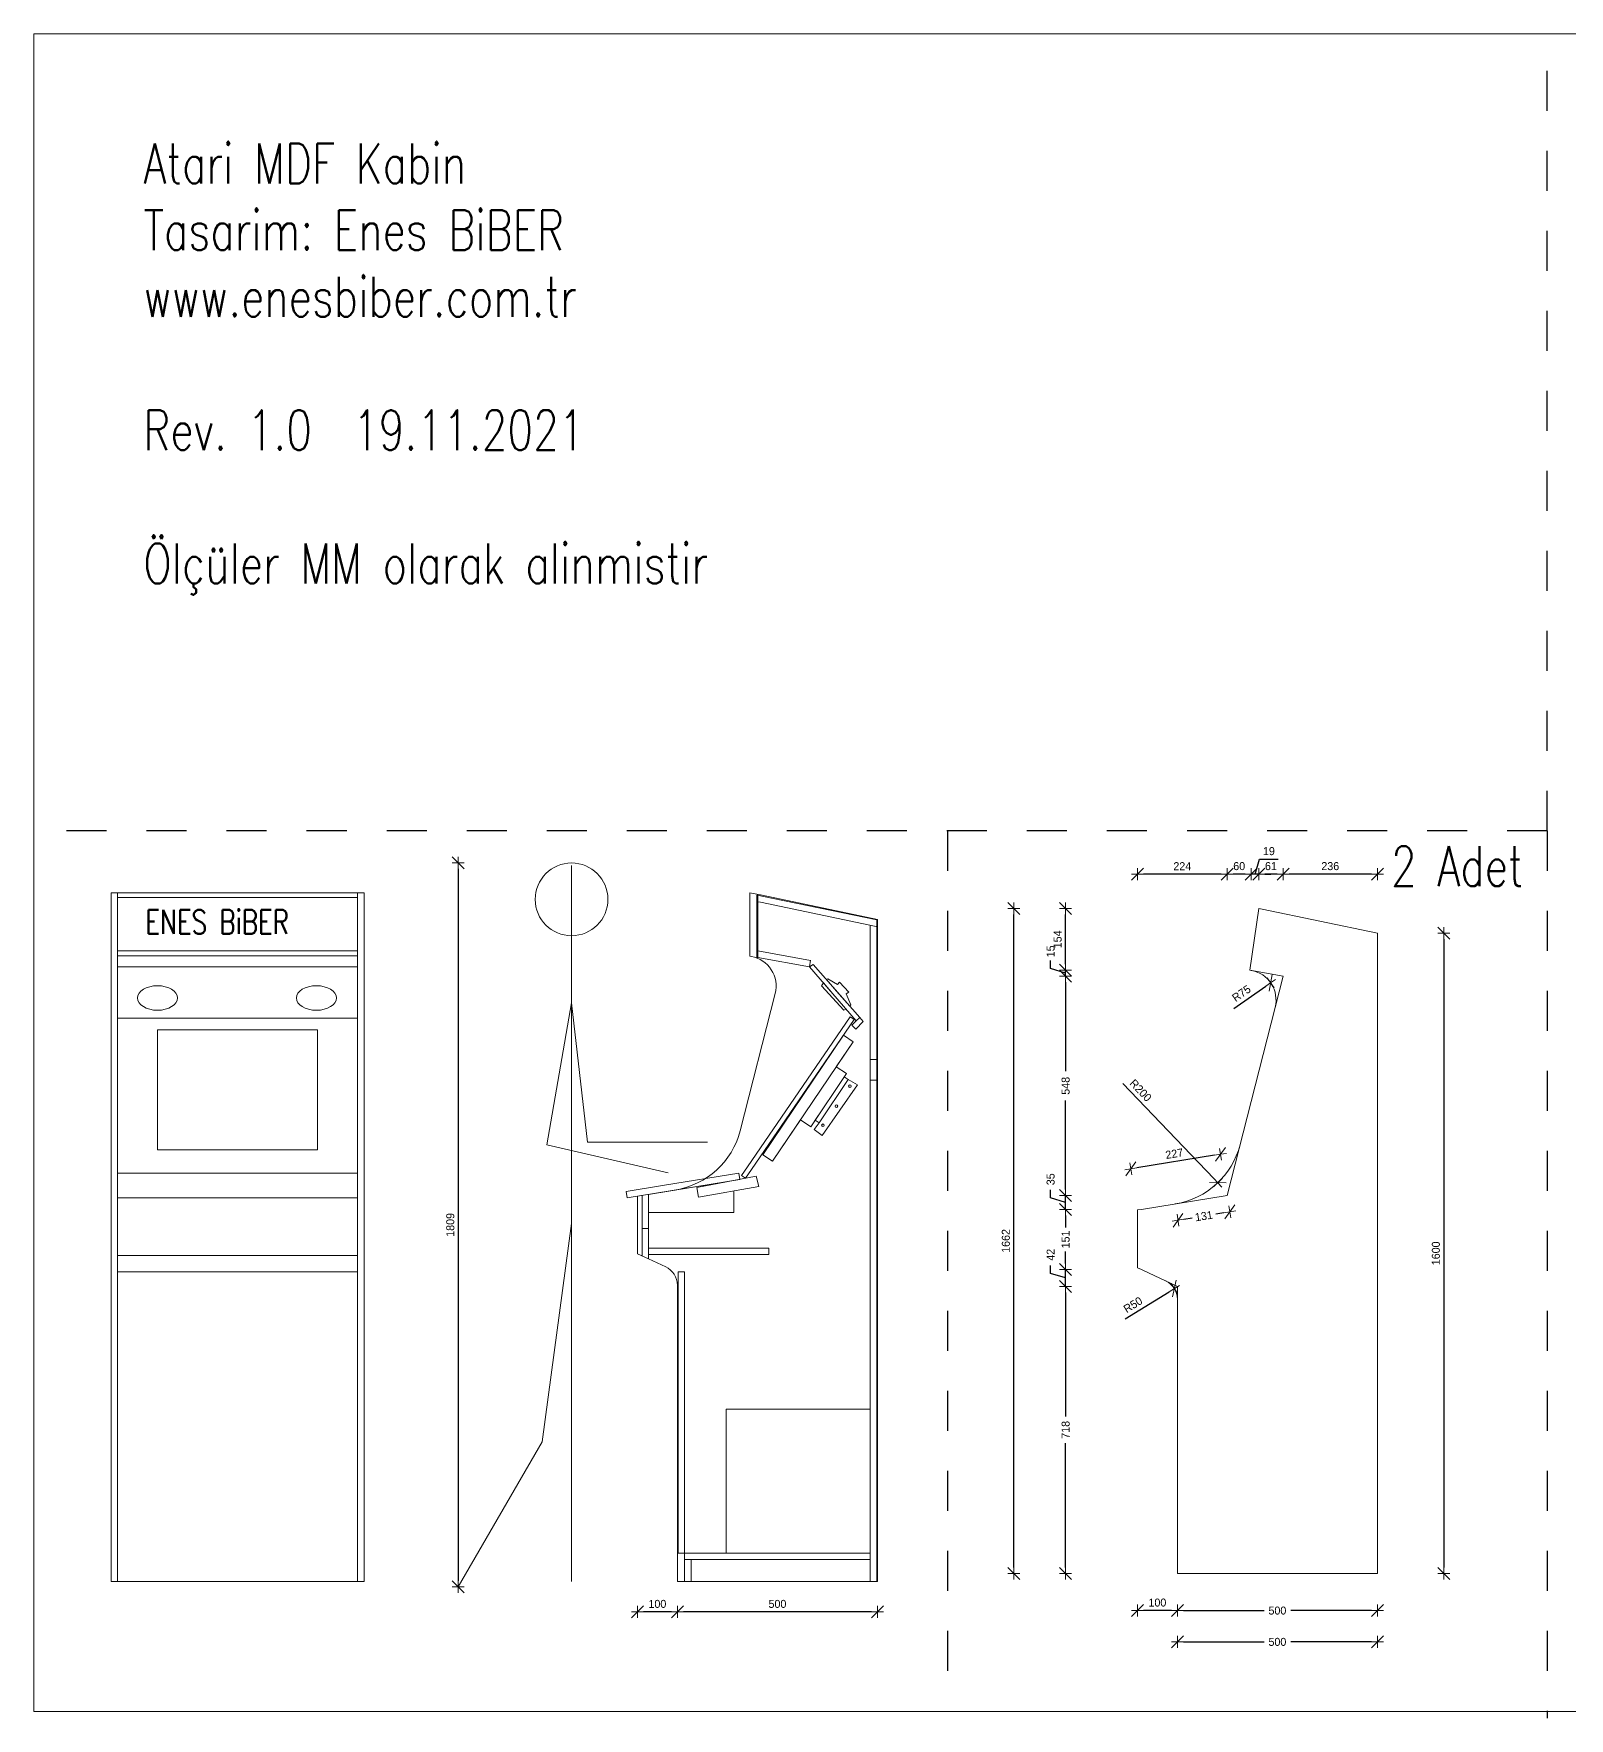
# Model space of a CAD drawing. Header units: millimetres. Extents: x 68494 to 74655, y 7328 to 11539.
# Drawn here: x 68494 to 72331, y 7328 to 11539 of the extents above; entities that cross this region are included whole.
import ezdxf

# ---------------------------------------------------------------- set-up
doc = ezdxf.new("R2010")
doc.units = ezdxf.units.MM
doc.header["$LTSCALE"] = 100
doc.linetypes.add('STIP1', pattern=[2, 1, -1])
doc.layers.get('0').update_dxf_attribs({"lineweight": 15})
doc.layers.add('A24--U-', color=142, linetype='STIP1', lineweight=25)
doc.layers.add('K09-S--', color=7, linetype='Continuous', lineweight=9)
doc.styles.add('Arch-Dim', font='romans.shx', dxfattribs={"width": 0.75})
doc.dimstyles.new('BYG', dxfattribs={"dimscale": 0, "dimtxt": 2, "dimasz": 1.5, "dimexe": 1.25, "dimexo": 0.625, "dimgap": 1, "dimtad": 0, "dimdec": 0, "dimzin": 0, "dimdsep": 46, "dimtxsty": 'Standard', "dimblk1": 'BTSKRAM', "dimblk2": 'BTSKRAM', "dimsah": 1, "dimcen": 1.5, "dimse1": 1, "dimse2": 1, "dimadec": 0, "dimazin": 0, "dimtfac": 1, "dimtdec": 0, "dimtofl": 0, "dimtmove": 1, "dimatfit": 3, "dimldrblk": 'BTSKRAM', "dimfxl": 1, "dimtolj": 1, "dimtzin": 0, "dimarcsym": 0})

# ---------------------------------------------------------------- blocks, each defined once
blk = doc.blocks.new('BTSKRAM')
for p, q in [((-1, -1), (1, 1)), ((0, 0), (-1, 0)), ((0, 1), (0, -1)), ((0, 0), (1, 0))]:
    blk.add_line(p, q)
blk = doc.blocks.new('*D33')
at = {"layer": 'Defpoints', "color": 0, "transparency": 16777216}
for p in [(71072.5, 8407.7), (71351.7, 8407.7), (71351.7, 7690.2)]:
    blk.add_point(p, dxfattribs=at)
at = {"layer": 'K09-S--', "color": 0, "lineweight": -2, "transparency": 16777216}
for p, q in [((71072.5, 8392.7), (71072.5, 8082.3)), ((71072.5, 7705.2), (71072.5, 8015.6))]:
    blk.add_line(p, q, dxfattribs=at)
at = {"layer": 'K09-S--', "color": 0, "lineweight": -2, "transparency": 16777216, "xscale": 15, "yscale": 15, "zscale": 15}
for p, rotation in [((71072.5, 8407.7), 90), ((71072.5, 7690.2), 270)]:
    blk.add_blockref('BTSKRAM', p, dxfattribs=dict(at, rotation=rotation))
at = {"layer": 'K09-S--', "color": 0, "transparency": 16777216, "insert": (71072.5, 8049), "char_height": 20, "attachment_point": 5, "rotation": 90}
blk.add_mtext('\\A1;718', dxfattribs=at)
blk = doc.blocks.new('*D34')
at = {"layer": 'Defpoints', "color": 0, "transparency": 16777216}
for p in [(71072.5, 8449.7), (71261.8, 8449.7), (71351.7, 8407.7)]:
    blk.add_point(p, dxfattribs=at)
at = {"layer": 'K09-S--', "color": 0, "lineweight": -2, "transparency": 16777216}
for p, q in [((71072.5, 8464.7), (71072.5, 8479.7)), ((71035, 8439.9), (71035, 8459.9)), ((71072.5, 8428.7), (71035, 8439.9)), ((71072.5, 8407.7), (71072.5, 8449.7)), ((71072.5, 8392.7), (71072.5, 8377.7))]:
    blk.add_line(p, q, dxfattribs=at)
at = {"layer": 'K09-S--', "color": 0, "lineweight": -2, "transparency": 16777216, "xscale": 15, "yscale": 15, "zscale": 15}
for p, rotation in [((71072.5, 8449.7), 270), ((71072.5, 8407.7), 90)]:
    blk.add_blockref('BTSKRAM', p, dxfattribs=dict(at, rotation=rotation))
at = {"layer": 'K09-S--', "color": 0, "transparency": 16777216, "insert": (71035, 8486.6), "char_height": 20, "attachment_point": 5, "rotation": 90}
blk.add_mtext('\\A1;42', dxfattribs=at)
blk = doc.blocks.new('*D35')
at = {"layer": 'Defpoints', "color": 0, "transparency": 16777216}
for p in [(71072.5, 8600.2), (71261.8, 8600.2), (71261.8, 8449.7)]:
    blk.add_point(p, dxfattribs=at)
at = {"layer": 'K09-S--', "color": 0, "lineweight": -2, "transparency": 16777216}
for p, q in [((71072.5, 8585.2), (71072.5, 8554.9)), ((71072.5, 8464.7), (71072.5, 8494.9))]:
    blk.add_line(p, q, dxfattribs=at)
at = {"layer": 'K09-S--', "color": 0, "lineweight": -2, "transparency": 16777216, "xscale": 15, "yscale": 15, "zscale": 15}
for p, rotation in [((71072.5, 8600.2), 90), ((71072.5, 8449.7), 270)]:
    blk.add_blockref('BTSKRAM', p, dxfattribs=dict(at, rotation=rotation))
at = {"layer": 'K09-S--', "color": 0, "transparency": 16777216, "insert": (71072.5, 8524.9), "char_height": 20, "attachment_point": 5, "rotation": 90}
blk.add_mtext('\\A1;151', dxfattribs=at)
blk = doc.blocks.new('*D36')
at = {"layer": 'Defpoints', "color": 0, "transparency": 16777216}
for p in [(71072.5, 8634.8), (71476, 8634.8), (71261.8, 8600.2)]:
    blk.add_point(p, dxfattribs=at)
at = {"layer": 'K09-S--', "color": 0, "lineweight": -2, "transparency": 16777216}
for p, q in [((71035, 8628.7), (71035, 8648.7)), ((71072.5, 8649.8), (71072.5, 8664.8)), ((71072.5, 8600.2), (71072.5, 8634.8)), ((71072.5, 8617.5), (71035, 8628.7)), ((71072.5, 8585.2), (71072.5, 8570.2))]:
    blk.add_line(p, q, dxfattribs=at)
at = {"layer": 'K09-S--', "color": 0, "lineweight": -2, "transparency": 16777216, "xscale": 15, "yscale": 15, "zscale": 15}
for p, rotation in [((71072.5, 8634.8), 270), ((71072.5, 8600.2), 90)]:
    blk.add_blockref('BTSKRAM', p, dxfattribs=dict(at, rotation=rotation))
at = {"layer": 'K09-S--', "color": 0, "transparency": 16777216, "insert": (71035, 8675.4), "char_height": 20, "attachment_point": 5, "rotation": 90}
blk.add_mtext('\\A1;35', dxfattribs=at)
blk = doc.blocks.new('*D37')
at = {"layer": 'Defpoints', "color": 0, "transparency": 16777216}
for p in [(71072.5, 9183.2), (71615.9, 9183.2), (71476, 8634.8)]:
    blk.add_point(p, dxfattribs=at)
at = {"layer": 'K09-S--', "color": 0, "lineweight": -2, "transparency": 16777216}
for p, q in [((71072.5, 9168.2), (71072.5, 8945.7)), ((71072.5, 8649.8), (71072.5, 8872.3))]:
    blk.add_line(p, q, dxfattribs=at)
at = {"layer": 'K09-S--', "color": 0, "lineweight": -2, "transparency": 16777216, "xscale": 15, "yscale": 15, "zscale": 15}
for p, rotation in [((71072.5, 9183.2), 90), ((71072.5, 8634.8), 270)]:
    blk.add_blockref('BTSKRAM', p, dxfattribs=dict(at, rotation=rotation))
at = {"layer": 'K09-S--', "color": 0, "transparency": 16777216, "insert": (71072.5, 8909), "char_height": 20, "attachment_point": 5, "rotation": 90}
blk.add_mtext('\\A1;548', dxfattribs=at)
blk = doc.blocks.new('*D38')
at = {"layer": 'Defpoints', "color": 0, "transparency": 16777216}
for p in [(71072.5, 9198), (71533.1, 9198), (71615.9, 9183.2)]:
    blk.add_point(p, dxfattribs=at)
at = {"layer": 'K09-S--', "color": 0, "lineweight": -2, "transparency": 16777216}
for p, q in [((71072.5, 9213), (71072.5, 9228)), ((71035, 9201.9), (71035, 9221.9)), ((71072.5, 9190.6), (71035, 9201.9)), ((71072.5, 9183.2), (71072.5, 9198)), ((71072.5, 9168.2), (71072.5, 9153.2))]:
    blk.add_line(p, q, dxfattribs=at)
at = {"layer": 'K09-S--', "color": 0, "lineweight": -2, "transparency": 16777216, "xscale": 15, "yscale": 15, "zscale": 15}
for p, rotation in [((71072.5, 9198), 270), ((71072.5, 9183.2), 90)]:
    blk.add_blockref('BTSKRAM', p, dxfattribs=dict(at, rotation=rotation))
at = {"layer": 'K09-S--', "color": 0, "transparency": 16777216, "insert": (71035, 9245.2), "char_height": 20, "attachment_point": 5, "rotation": 90}
blk.add_mtext('\\A1;15', dxfattribs=at)
blk = doc.blocks.new('*D40')
at = {"layer": 'Defpoints', "color": 0, "transparency": 16777216}
for p in [(71351.7, 7690.2), (71851.7, 7690.2), (71351.7, 7518.9)]:
    blk.add_point(p, dxfattribs=at)
at = {"layer": 'K09-S--', "color": 0, "lineweight": -2, "transparency": 16777216}
for p, q in [((71366.7, 7518.9), (71568.3, 7518.9)), ((71836.7, 7518.9), (71635, 7518.9))]:
    blk.add_line(p, q, dxfattribs=at)
at = {"layer": 'K09-S--', "color": 0, "lineweight": -2, "transparency": 16777216, "xscale": 15, "yscale": 15, "zscale": 15, "rotation": 180}
blk.add_blockref('BTSKRAM', (71351.7, 7518.9), dxfattribs=at)
at = {"layer": 'K09-S--', "color": 0, "lineweight": -2, "transparency": 16777216, "xscale": 15, "yscale": 15, "zscale": 15}
blk.add_blockref('BTSKRAM', (71851.7, 7518.9), dxfattribs=at)
at = {"layer": 'K09-S--', "color": 0, "transparency": 16777216, "insert": (71601.7, 7518.9), "char_height": 20, "attachment_point": 5}
blk.add_mtext('\\A1;500', dxfattribs=at)
blk = doc.blocks.new('*D41')
at = {"layer": 'Defpoints', "color": 0, "transparency": 16777216}
for p in [(71351.7, 7690.2), (71851.7, 7690.2), (71351.7, 7597.1)]:
    blk.add_point(p, dxfattribs=at)
at = {"layer": 'K09-S--', "color": 0, "lineweight": -2, "transparency": 16777216}
for p, q in [((71366.7, 7597.1), (71568.3, 7597.1)), ((71836.7, 7597.1), (71635, 7597.1))]:
    blk.add_line(p, q, dxfattribs=at)
at = {"layer": 'K09-S--', "color": 0, "lineweight": -2, "transparency": 16777216, "xscale": 15, "yscale": 15, "zscale": 15, "rotation": 180}
blk.add_blockref('BTSKRAM', (71351.7, 7597.1), dxfattribs=at)
at = {"layer": 'K09-S--', "color": 0, "lineweight": -2, "transparency": 16777216, "xscale": 15, "yscale": 15, "zscale": 15}
blk.add_blockref('BTSKRAM', (71851.7, 7597.1), dxfattribs=at)
at = {"layer": 'K09-S--', "color": 0, "transparency": 16777216, "insert": (71601.7, 7597.1), "char_height": 20, "attachment_point": 5}
blk.add_mtext('\\A1;500', dxfattribs=at)
blk = doc.blocks.new('*D45')
at = {"layer": 'Defpoints', "color": 0, "transparency": 16777216}
for p in [(71476, 8634.8), (71346.5, 8613.9), (71353.2, 8573)]:
    blk.add_point(p, dxfattribs=at)
at = {"layer": 'K09-S--', "color": 0, "lineweight": -2, "transparency": 16777216}
for p, q in [((71467.8, 8591.5), (71447.5, 8588.2)), ((71368, 8575.4), (71388.3, 8578.6))]:
    blk.add_line(p, q, dxfattribs=at)
at = {"layer": 'K09-S--', "color": 0, "lineweight": -2, "transparency": 16777216, "xscale": 15, "yscale": 15, "zscale": 15}
for p, rotation in [((71482.6, 8593.9), 9.181622516283037), ((71353.2, 8573), 189.1816225162831)]:
    blk.add_blockref('BTSKRAM', p, dxfattribs=dict(at, rotation=rotation))
at = {"layer": 'K09-S--', "color": 0, "transparency": 16777216, "insert": (71417.9, 8583.4), "char_height": 20, "attachment_point": 5, "rotation": 9.1816}
blk.add_mtext('\\A1;131', dxfattribs=at)
blk = doc.blocks.new('*D46')
at = {"layer": 'Defpoints', "color": 0, "transparency": 16777216}
for p in [(71851.7, 9290.2), (71851.7, 7690.2), (72017.7, 7690.2)]:
    blk.add_point(p, dxfattribs=at)
at = {"layer": 'K09-S--', "color": 0, "lineweight": -2, "transparency": 16777216}
blk.add_line((72017.7, 9275.2), (72017.7, 7705.2), dxfattribs=at)
at = {"layer": 'K09-S--', "color": 0, "lineweight": -2, "transparency": 16777216, "xscale": 15, "yscale": 15, "zscale": 15}
for p, rotation in [((72017.7, 9290.2), 90), ((72017.7, 7690.2), 270)]:
    blk.add_blockref('BTSKRAM', p, dxfattribs=dict(at, rotation=rotation))
at = {"layer": 'K09-S--', "color": 0, "transparency": 16777216, "insert": (71997.7, 8490.2), "char_height": 20, "attachment_point": 5, "rotation": 90}
blk.add_mtext('\\A1;1600', dxfattribs=at)
blk = doc.blocks.new('*D76')
at = {"color": 0, "lineweight": -2, "transparency": 16777216}
blk.add_line((71444.6, 8735.4), (71250.1, 8703.9), dxfattribs=at)
at = {"layer": 'Defpoints', "color": 0, "transparency": 16777216}
for p in [(71235.3, 8701.5), (71476, 8634.8), (71251.9, 8598.6)]:
    blk.add_point(p, dxfattribs=at)
at = {"color": 0, "lineweight": -2, "transparency": 16777216, "xscale": 15, "yscale": 15, "zscale": 15}
for p, rotation in [((71235.3, 8701.5), 189.1816225162815), ((71459.4, 8737.8), 9.181622516281438)]:
    blk.add_blockref('BTSKRAM', p, dxfattribs=dict(at, rotation=rotation))
at = {"color": 0, "transparency": 16777216, "insert": (71344.1, 8739.4), "char_height": 20, "attachment_point": 5, "rotation": 9.1816}
blk.add_mtext('\\A1;227', dxfattribs=at)
blk = doc.blocks.new('*D78')
at = {"color": 0, "lineweight": -2, "transparency": 16777216}
blk.add_line((71336.7, 7597.1), (71266.9, 7597.1), dxfattribs=at)
at = {"layer": 'Defpoints', "color": 0, "transparency": 16777216}
for p in [(71251.9, 8454.3), (71251.9, 7597.1), (71351.7, 7597.1)]:
    blk.add_point(p, dxfattribs=at)
at = {"color": 0, "lineweight": -2, "transparency": 16777216, "xscale": 15, "yscale": 15, "zscale": 15, "rotation": 180}
blk.add_blockref('BTSKRAM', (71251.9, 7597.1), dxfattribs=at)
at = {"color": 0, "lineweight": -2, "transparency": 16777216, "xscale": 15, "yscale": 15, "zscale": 15}
blk.add_blockref('BTSKRAM', (71351.7, 7597.1), dxfattribs=at)
at = {"color": 0, "transparency": 16777216, "insert": (71301.8, 7617.1), "char_height": 20, "attachment_point": 5}
blk.add_mtext('\\A1;100', dxfattribs=at)
blk = doc.blocks.new('*D79')
at = {"color": 0, "lineweight": -2, "transparency": 16777216}
blk.add_line((70587.3, 7593.8), (70117.3, 7593.8), dxfattribs=at)
at = {"layer": 'Defpoints', "color": 0, "transparency": 16777216}
for p in [(70102.3, 7670.1), (70602.3, 7670.1), (70102.3, 7593.8)]:
    blk.add_point(p, dxfattribs=at)
at = {"color": 0, "lineweight": -2, "transparency": 16777216, "xscale": 15, "yscale": 15, "zscale": 15, "rotation": 180}
blk.add_blockref('BTSKRAM', (70102.3, 7593.8), dxfattribs=at)
at = {"color": 0, "lineweight": -2, "transparency": 16777216, "xscale": 15, "yscale": 15, "zscale": 15}
blk.add_blockref('BTSKRAM', (70602.3, 7593.8), dxfattribs=at)
at = {"color": 0, "transparency": 16777216, "insert": (70352.3, 7613.8), "char_height": 20, "attachment_point": 5}
blk.add_mtext('\\A1;500', dxfattribs=at)
blk = doc.blocks.new('*D80')
at = {"color": 0, "lineweight": -2, "transparency": 16777216}
blk.add_line((70087.3, 7593.8), (70017.4, 7593.8), dxfattribs=at)
at = {"layer": 'Defpoints', "color": 0, "transparency": 16777216}
for p in [(70002.4, 8489.2), (70002.4, 7593.8), (70102.3, 7593.8)]:
    blk.add_point(p, dxfattribs=at)
at = {"color": 0, "lineweight": -2, "transparency": 16777216, "xscale": 15, "yscale": 15, "zscale": 15, "rotation": 180}
blk.add_blockref('BTSKRAM', (70002.4, 7593.8), dxfattribs=at)
at = {"color": 0, "lineweight": -2, "transparency": 16777216, "xscale": 15, "yscale": 15, "zscale": 15}
blk.add_blockref('BTSKRAM', (70102.3, 7593.8), dxfattribs=at)
at = {"color": 0, "transparency": 16777216, "insert": (70052.3, 7613.8), "char_height": 20, "attachment_point": 5}
blk.add_mtext('\\A1;100', dxfattribs=at)
blk = doc.blocks.new('*D87')
at = {"color": 0, "lineweight": -2, "transparency": 16777216}
blk.add_line((69554.8, 9451), (69554.8, 7671.7), dxfattribs=at)
at = {"layer": 'Defpoints', "color": 0, "transparency": 16777216}
for p in [(69837.7, 9466), (69554.8, 7656.7), (69554.8, 7656.7)]:
    blk.add_point(p, dxfattribs=at)
at = {"color": 0, "lineweight": -2, "transparency": 16777216, "xscale": 15, "yscale": 15, "zscale": 15}
for p, rotation in [((69554.8, 9466), 90), ((69554.8, 7656.7), 270)]:
    blk.add_blockref('BTSKRAM', p, dxfattribs=dict(at, rotation=rotation))
at = {"color": 0, "transparency": 16777216, "insert": (69534.8, 8561.3), "char_height": 20, "attachment_point": 5, "rotation": 90}
blk.add_mtext('\\A1;1809', dxfattribs=at)
blk = doc.blocks.new('*D88')
at = {"color": 0, "lineweight": -2, "transparency": 16777216}
blk.add_line((71836.7, 9438), (71630.9, 9438), dxfattribs=at)
at = {"layer": 'Defpoints', "color": 0, "transparency": 16777216}
for p in [(71615.9, 9438), (71851.7, 9290.2), (71615.9, 9183.2)]:
    blk.add_point(p, dxfattribs=at)
at = {"color": 0, "lineweight": -2, "transparency": 16777216, "xscale": 15, "yscale": 15, "zscale": 15, "rotation": 180}
blk.add_blockref('BTSKRAM', (71615.9, 9438), dxfattribs=at)
at = {"color": 0, "lineweight": -2, "transparency": 16777216, "xscale": 15, "yscale": 15, "zscale": 15}
blk.add_blockref('BTSKRAM', (71851.7, 9438), dxfattribs=at)
at = {"color": 0, "transparency": 16777216, "insert": (71733.8, 9458), "char_height": 20, "attachment_point": 5}
blk.add_mtext('\\A1;236', dxfattribs=at)
blk = doc.blocks.new('*D89')
at = {"color": 0, "lineweight": -2, "transparency": 16777216}
blk.add_line((71600.9, 9438), (71570.1, 9438), dxfattribs=at)
at = {"layer": 'Defpoints', "color": 0, "transparency": 16777216}
for p in [(71555.1, 9438), (71555.1, 9352.1), (71615.9, 9183.2)]:
    blk.add_point(p, dxfattribs=at)
at = {"color": 0, "lineweight": -2, "transparency": 16777216, "xscale": 15, "yscale": 15, "zscale": 15, "rotation": 180}
blk.add_blockref('BTSKRAM', (71555.1, 9438), dxfattribs=at)
at = {"color": 0, "lineweight": -2, "transparency": 16777216, "xscale": 15, "yscale": 15, "zscale": 15}
blk.add_blockref('BTSKRAM', (71615.9, 9438), dxfattribs=at)
at = {"color": 0, "transparency": 16777216, "insert": (71585.5, 9458), "char_height": 20, "attachment_point": 5}
blk.add_mtext('\\A1;61', dxfattribs=at)
blk = doc.blocks.new('*D90')
at = {"color": 0, "lineweight": -2, "transparency": 16777216}
for p, q in [((71545.8, 9438), (71557, 9475.5)), ((71557, 9475.5), (71603.7, 9475.5)), ((71521.5, 9438), (71506.5, 9438)), ((71555.1, 9438), (71536.5, 9438)), ((71570.1, 9438), (71585.1, 9438))]:
    blk.add_line(p, q, dxfattribs=at)
at = {"layer": 'Defpoints', "color": 0, "transparency": 16777216}
for p in [(71536.5, 9438), (71555.1, 9352.1), (71536.5, 9197.4)]:
    blk.add_point(p, dxfattribs=at)
at = {"color": 0, "lineweight": -2, "transparency": 16777216, "xscale": 15, "yscale": 15, "zscale": 15}
blk.add_blockref('BTSKRAM', (71536.5, 9438), dxfattribs=at)
at = {"color": 0, "lineweight": -2, "transparency": 16777216, "xscale": 15, "yscale": 15, "zscale": 15, "rotation": 180}
blk.add_blockref('BTSKRAM', (71555.1, 9438), dxfattribs=at)
at = {"color": 0, "transparency": 16777216, "insert": (71580.4, 9495.5), "char_height": 20, "attachment_point": 5}
blk.add_mtext('\\A1;19', dxfattribs=at)
blk = doc.blocks.new('*D91')
at = {"color": 0, "lineweight": -2, "transparency": 16777216}
blk.add_line((71521.5, 9438), (71491, 9438), dxfattribs=at)
at = {"layer": 'Defpoints', "color": 0, "transparency": 16777216}
for p in [(71476, 9438), (71536.5, 9197.4), (71476, 8634.8)]:
    blk.add_point(p, dxfattribs=at)
at = {"color": 0, "lineweight": -2, "transparency": 16777216, "xscale": 15, "yscale": 15, "zscale": 15, "rotation": 180}
blk.add_blockref('BTSKRAM', (71476, 9438), dxfattribs=at)
at = {"color": 0, "lineweight": -2, "transparency": 16777216, "xscale": 15, "yscale": 15, "zscale": 15}
blk.add_blockref('BTSKRAM', (71536.5, 9438), dxfattribs=at)
at = {"color": 0, "transparency": 16777216, "insert": (71506.2, 9458), "char_height": 20, "attachment_point": 5}
blk.add_mtext('\\A1;60', dxfattribs=at)
blk = doc.blocks.new('*D92')
at = {"color": 0, "lineweight": -2, "transparency": 16777216}
blk.add_line((71461, 9438), (71266.9, 9438), dxfattribs=at)
at = {"layer": 'Defpoints', "color": 0, "transparency": 16777216}
for p in [(71251.9, 9438), (71476, 8634.8), (71251.9, 8598.6)]:
    blk.add_point(p, dxfattribs=at)
at = {"color": 0, "lineweight": -2, "transparency": 16777216, "xscale": 15, "yscale": 15, "zscale": 15, "rotation": 180}
blk.add_blockref('BTSKRAM', (71251.9, 9438), dxfattribs=at)
at = {"color": 0, "lineweight": -2, "transparency": 16777216, "xscale": 15, "yscale": 15, "zscale": 15}
blk.add_blockref('BTSKRAM', (71476, 9438), dxfattribs=at)
at = {"color": 0, "transparency": 16777216, "insert": (71364, 9458), "char_height": 20, "attachment_point": 5}
blk.add_mtext('\\A1;224', dxfattribs=at)
blk = doc.blocks.new('*D93')
at = {"color": 0, "lineweight": -2, "transparency": 16777216}
blk.add_line((71072.5, 9213), (71072.5, 9337.1), dxfattribs=at)
at = {"layer": 'Defpoints', "color": 0, "transparency": 16777216}
for p in [(71072.5, 9352.1), (71555.1, 9352.1), (71533.1, 9198)]:
    blk.add_point(p, dxfattribs=at)
at = {"color": 0, "lineweight": -2, "transparency": 16777216, "xscale": 15, "yscale": 15, "zscale": 15}
for p, rotation in [((71072.5, 9352.1), 90), ((71072.5, 9198), 270)]:
    blk.add_blockref('BTSKRAM', p, dxfattribs=dict(at, rotation=rotation))
at = {"color": 0, "transparency": 16777216, "insert": (71052.5, 9275.1), "char_height": 20, "attachment_point": 5, "rotation": 90}
blk.add_mtext('\\A1;154', dxfattribs=at)
blk = doc.blocks.new('*D94')
at = {"color": 0, "lineweight": -2, "transparency": 16777216}
blk.add_line((70943.1, 7705.2), (70943.1, 9337.1), dxfattribs=at)
at = {"layer": 'Defpoints', "color": 0, "transparency": 16777216}
for p in [(70943.1, 9352.1), (71555.1, 9352.1), (71351.7, 7690.2)]:
    blk.add_point(p, dxfattribs=at)
at = {"color": 0, "lineweight": -2, "transparency": 16777216, "xscale": 15, "yscale": 15, "zscale": 15}
for p, rotation in [((70943.1, 9352.1), 90), ((70943.1, 7690.2), 270)]:
    blk.add_blockref('BTSKRAM', p, dxfattribs=dict(at, rotation=rotation))
at = {"color": 0, "transparency": 16777216, "insert": (70923.1, 8521.2), "char_height": 20, "attachment_point": 5, "rotation": 90}
blk.add_mtext('\\A1;1662', dxfattribs=at)
blk = doc.blocks.new('*D107')
at = {"color": 0, "lineweight": -2, "transparency": 16777216}
blk.add_line((71493.2, 9102.6), (71572.5, 9157.9), dxfattribs=at)
at = {"layer": 'Defpoints', "color": 0, "transparency": 16777216}
for p in [(71584.8, 9166.5), (71523.3, 9123.6)]:
    blk.add_point(p, dxfattribs=at)
at = {"color": 0, "lineweight": -2, "transparency": 16777216, "xscale": 15, "yscale": 15, "zscale": 15, "rotation": 34.91891573706905}
blk.add_blockref('BTSKRAM', (71584.8, 9166.5), dxfattribs=at)
at = {"color": 0, "transparency": 16777216, "insert": (71511.8, 9140), "char_height": 20, "attachment_point": 5, "rotation": 34.9189}
blk.add_mtext('\\A1;R75', dxfattribs=at)
blk = doc.blocks.new('*D108')
at = {"color": 0, "lineweight": -2, "transparency": 16777216}
blk.add_line((71215.5, 8915), (71442.5, 8677.6), dxfattribs=at)
at = {"layer": 'Defpoints', "color": 0, "transparency": 16777216}
for p in [(71314.6, 8811.3), (71452.8, 8666.7)]:
    blk.add_point(p, dxfattribs=at)
at = {"color": 0, "lineweight": -2, "transparency": 16777216, "xscale": 15, "yscale": 15, "zscale": 15, "rotation": 313.7140084878029}
blk.add_blockref('BTSKRAM', (71452.8, 8666.7), dxfattribs=at)
at = {"color": 0, "transparency": 16777216, "insert": (71259.9, 8897.5), "char_height": 20, "attachment_point": 5, "rotation": 313.714}
blk.add_mtext('\\A1;R200', dxfattribs=at)
blk = doc.blocks.new('*D109')
at = {"color": 0, "lineweight": -2, "transparency": 16777216}
blk.add_line((71221.4, 8326.2), (71331.4, 8394.3), dxfattribs=at)
at = {"layer": 'Defpoints', "color": 0, "transparency": 16777216}
for p in [(71344.2, 8402.2), (71301.7, 8375.9)]:
    blk.add_point(p, dxfattribs=at)
at = {"color": 0, "lineweight": -2, "transparency": 16777216, "xscale": 15, "yscale": 15, "zscale": 15, "rotation": 31.76638590176933}
blk.add_blockref('BTSKRAM', (71344.2, 8402.2), dxfattribs=at)
at = {"color": 0, "transparency": 16777216, "insert": (71240.7, 8361.6), "char_height": 20, "attachment_point": 5, "rotation": 31.7664}
blk.add_mtext('\\A1;R50', dxfattribs=at)

msp = doc.modelspace()

# ---------------------------------------------------------------- linework, layer by layer
for p, q in [((69837.7, 7670.1), (69837.7, 9460.1)), ((68703.1, 9391.6), (68687.1, 9391.6)), ((68687.1, 9391.6), (68687.1, 7670.1)), ((68703.1, 7670.1), (68703.1, 9391.6)), ((69303.1, 9391.6), (68703.1, 9391.6)), ((68703.1, 9391.6), (68703.1, 9377.8)), ((69319.1, 9391.6), (69303.1, 9391.6)), ((69303.1, 9391.6), (69303.1, 7670.1)), ((69319.1, 7670.1), (69319.1, 9391.6)), ((69303.1, 9379.6), (68703.1, 9379.6)), ((70303.7, 9385.4), (70300.7, 9385.4)), ((70300.7, 9385.4), (70300.7, 9229.7)), ((70303.7, 9229.7), (70303.7, 9369.1)), ((69303.1, 9246), (68703.1, 9246)), ((68703.1, 9246), (68703.1, 9234)), ((68703.1, 9234), (69303.1, 9234)), ((70300.7, 9229.7), (70303.7, 9229.7)), ((70432.5, 9206.6), (70435.2, 9222.8)), ((69303.1, 9206.6), (68703.1, 9206.6)), ((70432.5, 9206.6), (70441.9, 9212)), ((70549.3, 9071.4), (70432.5, 9206.6)), ((70557.8, 9079.8), (70441.9, 9212)), ((70467, 9166.6), (70462.7, 9159.1)), ((70462.7, 9159.1), (70518.6, 9097.8)), ((70467, 9166.6), (70490.9, 9139)), ((70474.9, 9174.4), (70478.2, 9176.3)), ((70499.9, 9145.9), (70474.9, 9174.4)), ((70478.2, 9176.3), (70502.2, 9162.5)), ((70499.9, 9145.9), (70532.8, 9108.3)), ((70502.2, 9162.5), (70507.6, 9167.9)), ((70530.4, 9142.9), (70507.6, 9167.9)), ((70523.9, 9139.2), (70530.4, 9142.9)), ((70536.1, 9111.1), (70523.9, 9139.2)), ((69837.7, 9116), (69775.9, 8761.1)), ((69837.7, 9116), (69877.9, 8768.4)), ((70518.6, 9097.8), (70523.8, 9100.9)), ((70532.8, 9108.3), (70536.1, 9111.1)), ((69303.1, 9078.1), (68703.1, 9078.1)), ((70549.3, 9071.4), (70538.2, 9060.6)), ((70538.2, 9060.6), (70547.9, 9050.9)), ((70547.9, 9050.9), (70566.4, 9069.5)), ((70549.3, 9071.4), (70557.8, 9079.8)), ((70566.4, 9069.5), (70557.8, 9079.8)), ((69203.1, 9048.7), (68803.1, 9048.7)), ((68803.1, 9048.7), (68803.1, 8748.7)), ((69203.1, 8748.7), (69203.1, 9048.7)), ((70315.9, 8736.7), (70517.2, 9035.2)), ((70541.3, 9019), (70340, 8720.5)), ((70541.3, 9019), (70499.3, 8956.8)), ((70517.2, 9035.2), (70541.3, 9019)), ((70584.3, 8974.8), (70600.3, 8974.8)), ((70435.6, 8806.8), (70525, 8939.4)), ((70499.3, 8956.8), (70525, 8939.4)), ((70529.4, 8924.4), (70519.4, 8931.2)), ((70464.3, 8785), (70552, 8911.2)), ((70465.1, 8829.1), (70521, 8912)), ((70521, 8912), (70529.4, 8924.4)), ((70552, 8911.2), (70529.4, 8924.4)), ((70600.3, 8923.4), (70584.3, 8923.4)), ((70340, 8720.5), (70409.9, 8824.1)), ((70409.9, 8824.1), (70435.6, 8806.8)), ((70435.6, 8806.8), (70455.1, 8835.8)), ((70443.8, 8799.5), (70456.7, 8816.7)), ((70456.7, 8816.7), (70446.7, 8823.4)), ((70465.1, 8829.1), (70456.7, 8816.7)), ((69775.9, 8761.1), (70078.8, 8691.4)), ((69877.9, 8768.4), (70177.3, 8768.4)), ((70443.8, 8799.5), (70464.3, 8785)), ((68803.1, 8748.7), (69203.1, 8748.7)), ((70340, 8720.5), (70315.9, 8736.7)), ((69303.1, 8690.9), (68703.1, 8690.9)), ((70272.8, 8678.5), (70262.8, 8685.1)), ((70306, 8657.7), (70299.4, 8683)), ((70150.5, 8655.2), (70154.8, 8630.4)), ((70154.8, 8630.4), (70306, 8657.7)), ((69303.1, 8628.7), (68703.1, 8628.7)), ((71261.8, 8600.2), (71251.9, 8598.6)), ((71251.9, 8598.6), (71251.9, 8454.3)), ((69837.7, 8565.1), (69764.1, 8019.1)), ((69303.1, 8484.6), (68703.1, 8484.6)), ((69303.1, 8443.9), (68703.1, 8443.9)), ((71251.9, 8454.3), (71261.8, 8449.7)), ((70224.3, 8101.1), (70584.3, 8101.1)), ((70224.3, 7741.1), (70224.3, 8101.1)), ((70584.3, 8101.1), (70584.3, 7741.1)), ((69764.1, 8019.1), (69554.8, 7656.7)), ((70120.3, 7741.1), (70120.3, 7774.5)), ((70159.5, 7741.1), (70136.2, 7741.1)), ((70136.3, 7670.1), (70136.3, 7723.9)), ((70584.3, 7741.1), (70224.3, 7741.1)), ((68687.1, 7670.1), (68703.1, 7670.1)), ((69303.1, 7670.1), (68703.1, 7670.1)), ((69303.1, 7670.1), (69319.1, 7670.1)), ((70120.3, 7670.1), (70136.3, 7670.1))]:
    msp.add_line(p, q)
msp.add_lwpolyline([(68493.7, 11539), (74655.5, 11539), (74655.5, 7345.3), (68493.7, 7345.3)], close=True)
for centre, radius in [((69837.7, 9375.1), 90.9), ((70533.5, 8907.9), 3.32), ((70499.5, 8857.9), 3.32), ((70466, 8810.3), 3.32)]:
    msp.add_circle(centre, radius)
for centre in [(68803.1, 9128.5), (69200.2, 9128.5)]:
    msp.add_ellipse(centre, major_axis=(50, 0), ratio=0.612667)
at = {"layer": 'A24--U-'}
for p, q in [((72275.8, 9546.4), (72275.8, 11495.2)), ((72275.8, 9546.4), (68495.3, 9546.4)), ((70777.1, 9546.4), (70777.1, 7411.5)), ((72275.8, 9546.4), (72275.8, 7327.9))]:
    msp.add_line(p, q, dxfattribs=at)
at = {"layer": 'K09-S--'}
for p, q in [((70283.7, 9232.9), (70283.7, 9391.6)), ((70313.8, 9385.4), (70283.7, 9391.6)), ((70313.4, 9383.4), (70303.7, 9385.4)), ((70303.7, 9369.1), (70303.7, 9385.4)), ((70310.1, 9367.7), (70303.7, 9369.1)), ((70598.6, 9307.5), (70310.1, 9367.7)), ((70600.3, 9323.5), (70313.4, 9383.4)), ((70602.3, 9325.1), (70313.8, 9385.4)), ((71533.1, 9198), (71555.1, 9352.1)), ((71563.2, 9350.4), (71555.1, 9352.1)), ((71851.7, 9290.2), (71563.2, 9350.4)), ((70584.3, 7725.1), (70584.3, 9310.5)), ((70598.6, 9307.5), (70600.3, 9307.5)), ((70600.3, 7725.1), (70600.3, 9323.5)), ((70602.3, 7725.1), (70602.3, 9325.1)), ((71851.7, 7690.2), (71851.7, 9290.2)), ((70283.7, 9232.9), (70287.1, 9232.3)), ((70435.2, 9222.3), (70303.7, 9246)), ((70303.7, 9232.9), (70303.7, 9246)), ((70303.7, 9232.9), (70303.7, 9229.7)), ((70432.5, 9206.6), (70303.7, 9229.7)), ((71615.9, 9183.2), (71476, 8634.8)), ((71615.9, 9183.2), (71533.1, 9198)), ((70346.6, 9140), (70259, 8796.5)), ((70277.3, 8706.3), (70534.4, 9081.5)), ((70287.2, 8699.5), (70544.3, 9074.7)), ((70544.3, 9074.7), (70534.4, 9081.5)), ((70258.2, 8675.1), (69977, 8628.9)), ((70255.6, 8690.9), (70069.7, 8660.4)), ((70150.5, 8655.2), (70299.4, 8683)), ((70243.4, 8672.7), (70258.2, 8675.1)), ((70255.6, 8690.9), (70258.2, 8675.1)), ((70262.8, 8685.1), (70277.3, 8706.3)), ((70287.2, 8699.5), (70272.8, 8678.5)), ((69974.4, 8644.7), (70069.7, 8660.4)), ((69974.4, 8644.7), (69977, 8628.9)), ((70002.4, 8633.1), (70002.4, 8489.2)), ((70014.4, 8635.1), (70014.4, 8483.6)), ((70243.4, 8672.7), (70030.4, 8637.7)), ((70030.4, 8611.6), (70030.4, 8637.7)), ((70030.4, 8637.7), (70030.4, 8592.7)), ((70243.4, 8592.7), (70243.4, 8646.4)), ((71261.8, 8600.2), (71476, 8634.8)), ((70030.4, 8592.7), (70239.4, 8592.7)), ((70030.4, 8592.7), (70030.4, 8476.2)), ((70239.4, 8592.7), (70243.4, 8592.7)), ((70030.4, 8552.7), (70014.4, 8552.7)), ((70030.4, 8577.7), (70030.4, 8527.7)), ((70030.4, 8476.2), (70002.4, 8489.2)), ((70014.4, 8483.6), (70012.4, 8484.6)), ((70030.4, 8503.5), (70330.4, 8503.5)), ((70330.4, 8487.5), (70030.4, 8487.5)), ((70073.1, 8456.3), (70030.4, 8476.2)), ((70330.4, 8503.5), (70330.4, 8487.5)), ((70104.3, 7741.1), (70104.3, 8443.9)), ((70120.3, 8443.9), (70104.3, 8443.9)), ((70120.3, 7725.1), (70120.3, 8443.9)), ((71263.8, 8448.7), (71261.8, 8449.7)), ((71279.8, 8441.3), (71263.8, 8448.7)), ((71351.7, 8407.7), (71279.8, 8441.3)), ((70102.3, 7725.1), (70102.3, 8410.8)), ((71351.7, 7690.2), (71351.7, 8407.7)), ((70102.3, 7725.1), (70102.3, 7670.1)), ((70120.3, 7741.1), (70104.3, 7741.1)), ((70120.3, 7725.1), (70120.3, 7741.1)), ((70120.3, 7741.1), (70584.3, 7741.1)), ((70120.3, 7725.1), (70584.3, 7725.1)), ((70120.3, 7725.1), (70120.3, 7670.1)), ((70584.3, 7725.1), (70584.3, 7670.1)), ((70600.3, 7725.1), (70600.3, 7670.1)), ((70602.3, 7725.1), (70602.3, 7670.1)), ((70102.3, 7670.1), (70602.3, 7670.1)), ((71851.7, 7690.2), (71351.7, 7690.2))]:
    msp.add_line(p, q, dxfattribs=at)
for centre, radius, start, end in [((70273.9, 9158.5), 75, 345.6903, 79.8858), ((71523.3, 9123.6), 75, 345.6903, 79.8858), ((70065.2, 8845.9), 200, 279.1816, 345.6903), ((71314.6, 8811.3), 200, 279.1816, 345.6903), ((70052.3, 8410.8), 50, 0, 65.3878), ((71301.7, 8375.9), 50, 0, 65.3878)]:
    msp.add_arc(centre, radius, start, end, dxfattribs=at)

# ---------------------------------------------------------------- texts
at = {"attachment_point": 1, "style": 'Arch-Dim'}
for s, insert, char_height, width in [('Atari MDF Kabin\\PTasarim: Enes BiBER\\Pwww.enesbiber.com.tr\\P\\PRev. 1.0  19.11.2021\\P\\PÖlçüler MM olarak alinmistir', (68767.8, 11264.9), 100, 1976.3), ('2 Adet', (71885.3, 9507.7), 100, 413.141), ('ENES BiBER', (68772.7, 9348.5), 60, 675.689)]:
    msp.add_mtext(s, dxfattribs=dict(at, insert=insert, char_height=char_height, width=width))

# ---------------------------------------------------------------- dimensions: what is measured, and where the dimension line sits
for base, p1, p2, picture, middle in [((69554.8, 7656.7), (69837.7, 9466), (69554.8, 7656.7), '*D87', (69534.8, 8561.3)), ((70943.1, 9352.1), (71351.7, 7690.2), (71555.1, 9352.1), '*D94', (70923.1, 8521.2)), ((71072.5, 9352.1), (71533.1, 9198), (71555.1, 9352.1), '*D93', (71052.5, 9275.1))]:
    dim = msp.add_linear_dim(base=base, p1=p1, p2=p2, angle=90, dimstyle='BYG', override={"dimscale": 10, "dimtad": 1})
    dim.commit()
    dim.dimension.update_dxf_attribs({"geometry": picture, "text_midpoint": middle})
for base, p1, p2, picture, middle in [((71536.5, 9438), (71555.1, 9352.1), (71536.5, 9197.4), '*D90', (71567, 9495.5)), ((71251.9, 9438), (71476, 8634.8), (71251.9, 8598.6), '*D92', (71364, 9458)), ((71476.0112, 9437.9728), (71536.4582, 9197.4088), (71476.0112, 8634.7899), '*D91', (71506.2347, 9457.9728)), ((71555.1, 9438), (71615.9, 9183.2), (71555.1, 9352.1), '*D89', (71585.5, 9458)), ((71615.9, 9438), (71851.7, 9290.2), (71615.9, 9183.2), '*D88', (71733.8, 9458)), ((70002.4, 7593.8), (70102.3, 7593.8), (70002.4, 8489.2), '*D80', (70052.3, 7613.8)), ((71251.9, 7597.1), (71351.7, 7597.1), (71251.9, 8454.3), '*D78', (71301.8, 7617.1)), ((70102.3, 7593.8), (70602.3, 7670.1), (70102.3, 7670.1), '*D79', (70352.3, 7613.8))]:
    dim = msp.add_linear_dim(base=base, p1=p1, p2=p2, dimstyle='BYG', override={"dimscale": 10, "dimtad": 1})
    dim.commit()
    dim.dimension.update_dxf_attribs({"geometry": picture, "text_midpoint": middle})
for center, mpoint, picture, middle in [((71523.3, 9123.6), (71584.8, 9166.5), '*D107', (71523.3, 9123.6)), ((71314.6, 8811.3), (71452.8, 8666.7), '*D108', (71245.4, 8883.7)), ((71301.7, 8375.9), (71344.2, 8402.2), '*D109', (71251.2, 8344.6))]:
    dim = msp.add_radius_dim(center=center, mpoint=mpoint, dimstyle='BYG', override={"dimscale": 10, "dimtad": 1})
    dim.commit()
    dim.dimension.update_dxf_attribs({"geometry": picture, "text_midpoint": middle, "dimtype": 164})
dim = msp.add_aligned_dim(p1=(71476, 8634.8), p2=(71251.9, 8598.6), distance=-104.3, dimstyle='BYG', override={"dimscale": 10, "dimtad": 1})
dim.commit()
dim.dimension.update_dxf_attribs({"geometry": '*D76', "text_midpoint": (71344.1, 8739.4)})
at = {"layer": 'K09-S--'}
for base, p1, p2, override, picture, middle in [((72017.7, 7690.2), (71851.7, 9290.2), (71851.7, 7690.2), {"dimscale": 10, "dimtad": 1}, '*D46', (71997.7, 8490.2)), ((71072.5, 9198), (71615.9, 9183.2), (71533.1, 9198), {"dimscale": 10}, '*D38', (71035, 9231.9)), ((71072.5, 9183.2), (71476, 8634.8), (71615.9, 9183.2), {"dimscale": 10}, '*D37', (71072.5, 8909)), ((71072.5, 8634.8), (71261.8, 8600.2), (71476, 8634.8), {"dimscale": 10}, '*D36', (71035, 8658.7)), ((71072.4549, 8600.1629), (71261.7824, 8449.6531), (71261.7824, 8600.1629), {"dimscale": 10}, '*D35', (71072.4549, 8524.908)), ((71072.5, 8449.7), (71351.7, 8407.7), (71261.8, 8449.7), {"dimscale": 10}, '*D34', (71035, 8469.9)), ((71072.4549, 8407.7314), (71351.6739, 7690.2052), (71351.6739, 8407.7314), {"dimscale": 10}, '*D33', (71072.4549, 8048.9683))]:
    dim = msp.add_linear_dim(base=base, p1=p1, p2=p2, angle=90, dimstyle='BYG', override=override, dxfattribs=at)
    dim.commit()
    dim.dimension.update_dxf_attribs({"geometry": picture, "text_midpoint": middle})
dim = msp.add_aligned_dim(p1=(71476, 8634.8), p2=(71346.5, 8613.9), distance=41.4, dimstyle='BYG', override={"dimscale": 10}, dxfattribs=at)
dim.commit()
dim.dimension.update_dxf_attribs({"geometry": '*D45', "text_midpoint": (71417.9, 8583.4)})
for base, picture, middle in [((71351.7, 7518.9), '*D40', (71601.7, 7518.9)), ((71351.7, 7597.1), '*D41', (71601.7, 7597.1))]:
    dim = msp.add_linear_dim(base=base, p1=(71851.7, 7690.2), p2=(71351.7, 7690.2), dimstyle='BYG', override={"dimscale": 10}, dxfattribs=at)
    dim.commit()
    dim.dimension.update_dxf_attribs({"geometry": picture, "text_midpoint": middle})

doc.saveas('drawing.dxf')
